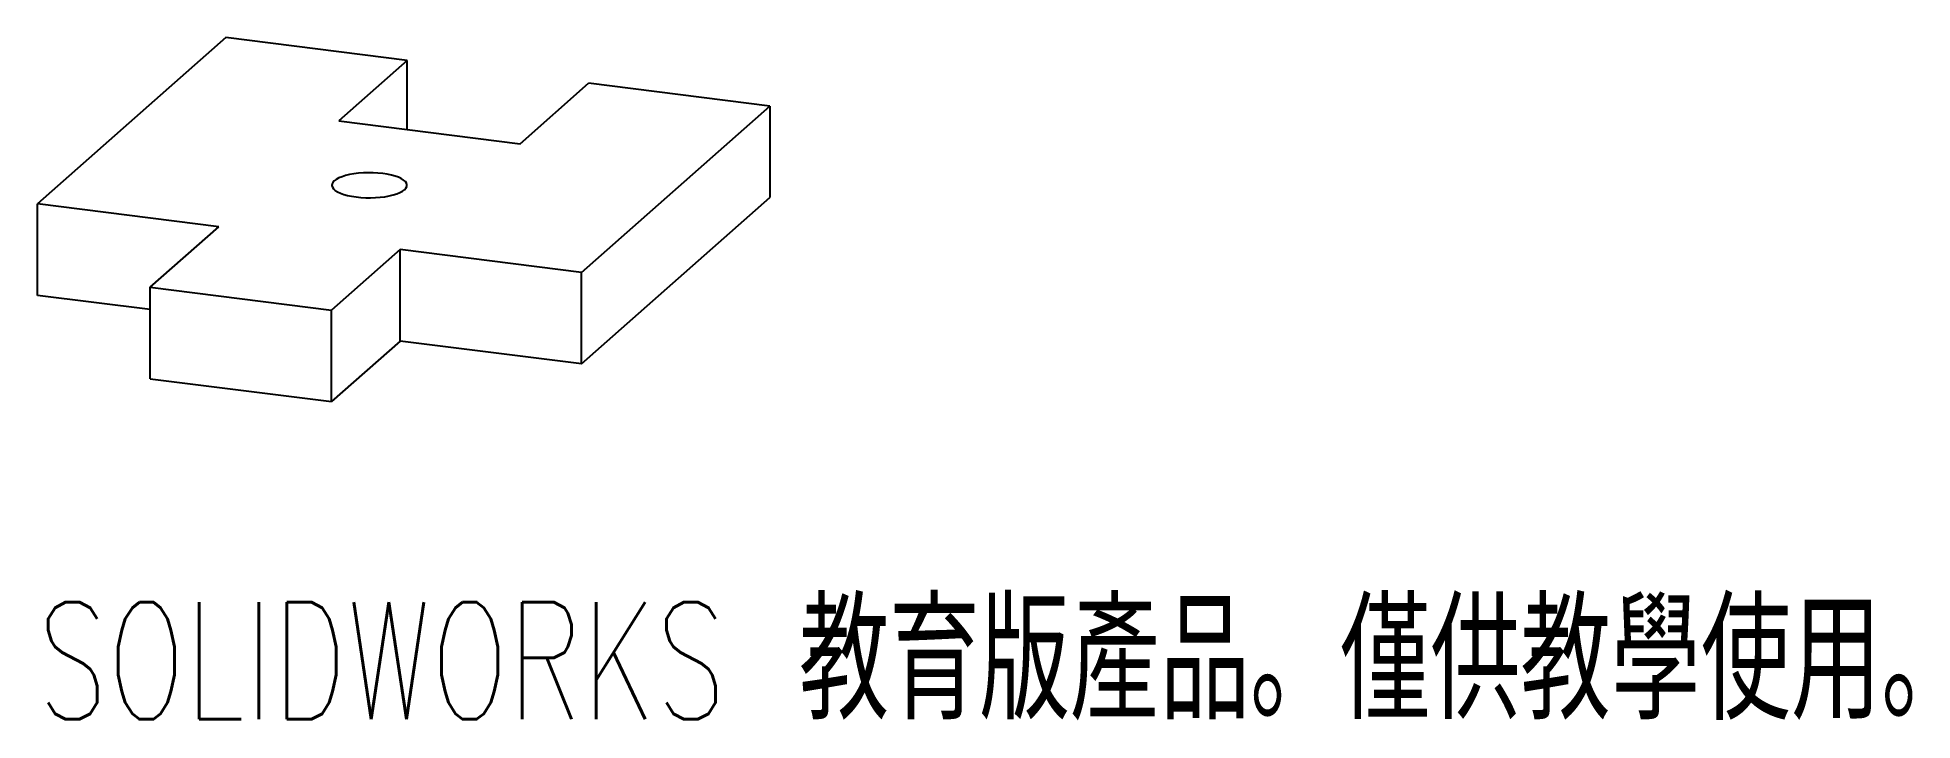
# Paper-space layout '_二等角視圖' of a CAD drawing. Header units: millimetres. Extents: x -13.7 to 63.7, y -18.3 to 9.9.
import ezdxf

# ---------------------------------------------------------------- set-up
doc = ezdxf.new("R2010")
doc.units = ezdxf.units.MM
doc.styles.add('SLDTEXTSTYLE0', font='TXT', dxfattribs={"width": 0.7, "bigfont": 'bigfont'})

psp = doc.layouts.new('_二等角視圖')

# ---------------------------------------------------------------- linework, layer by layer
at = {"color": 7, "linetype": 'Continuous', "lineweight": 25}
for p, q in [((-5.922, 9.863), (-13.7, 3.003)), ((1.562, 8.92), (-5.922, 9.863)), ((1.562, 8.92), (-1.267, 6.425)), ((1.562, 6.069), (1.562, 8.92)), ((6.217, 5.482), (9.045, 7.977)), ((16.528, 7.034), (9.045, 7.977)), ((8.75, 0.174), (16.528, 7.034)), ((16.528, 7.034), (16.528, 3.263)), ((-1.267, 6.425), (6.217, 5.482)), ((8.75, -3.597), (16.528, 3.263)), ((-6.217, 2.06), (-13.7, 3.003)), ((-13.7, -0.768), (-13.7, 3.003)), ((-9.045, -0.434), (-6.217, 2.06)), ((1.267, 1.117), (-1.562, -1.377)), ((8.75, 0.174), (1.267, 1.117)), ((1.267, -2.654), (1.267, 1.117)), ((8.75, -3.597), (8.75, 0.174)), ((-9.045, -1.355), (-13.7, -0.768)), ((-9.045, -0.434), (-1.562, -1.377)), ((-9.045, -4.206), (-9.045, -0.434)), ((-1.562, -5.148), (-1.562, -1.377)), ((1.267, -2.654), (-1.562, -5.148)), ((8.75, -3.597), (1.267, -2.654)), ((-9.045, -4.206), (-1.562, -5.148))]:
    psp.add_line(p, q, dxfattribs=at)
at = {"color": 7, "linetype": 'Continuous', "lineweight": 25, "flags": 128}
psp.add_lwpolyline([(-0.548, 3.288), (-0.354, 3.268), (-0.154, 3.257), (0.049, 3.255), (0.25, 3.261), (0.448, 3.277), (0.638, 3.3), (0.817, 3.332), (0.982, 3.371), (1.13, 3.418), (1.259, 3.47), (1.366, 3.527), (1.45, 3.589), (1.509, 3.653), (1.542, 3.72), (1.549, 3.787), (1.53, 3.855), (1.484, 3.921), (1.413, 3.984), (1.317, 4.043), (1.2, 4.098), (1.061, 4.148), (0.905, 4.191), (0.733, 4.227), (0.548, 4.255), (0.354, 4.274), (0.154, 4.285), (-0.049, 4.288), (-0.25, 4.281), (-0.448, 4.266), (-0.638, 4.242), (-0.817, 4.21), (-0.982, 4.171), (-1.13, 4.125), (-1.259, 4.073), (-1.366, 4.015), (-1.45, 3.954), (-1.509, 3.889), (-1.542, 3.823), (-1.549, 3.755), (-1.53, 3.688), (-1.484, 3.622), (-1.413, 3.559), (-1.317, 3.499), (-1.2, 3.444), (-1.061, 3.395), (-0.905, 3.352), (-0.733, 3.316), (-0.548, 3.288)], dxfattribs=at)

# ---------------------------------------------------------------- texts
at = {"color": 7, "linetype": 'Continuous', "insert": (-13.7, -13.418), "char_height": 4.83362, "attachment_point": 1, "style": 'SLDTEXTSTYLE0'}
psp.add_mtext('SOLIDWORKS 教育版產品。僅供教學使用。', dxfattribs=at)

doc.saveas('drawing.dxf')
